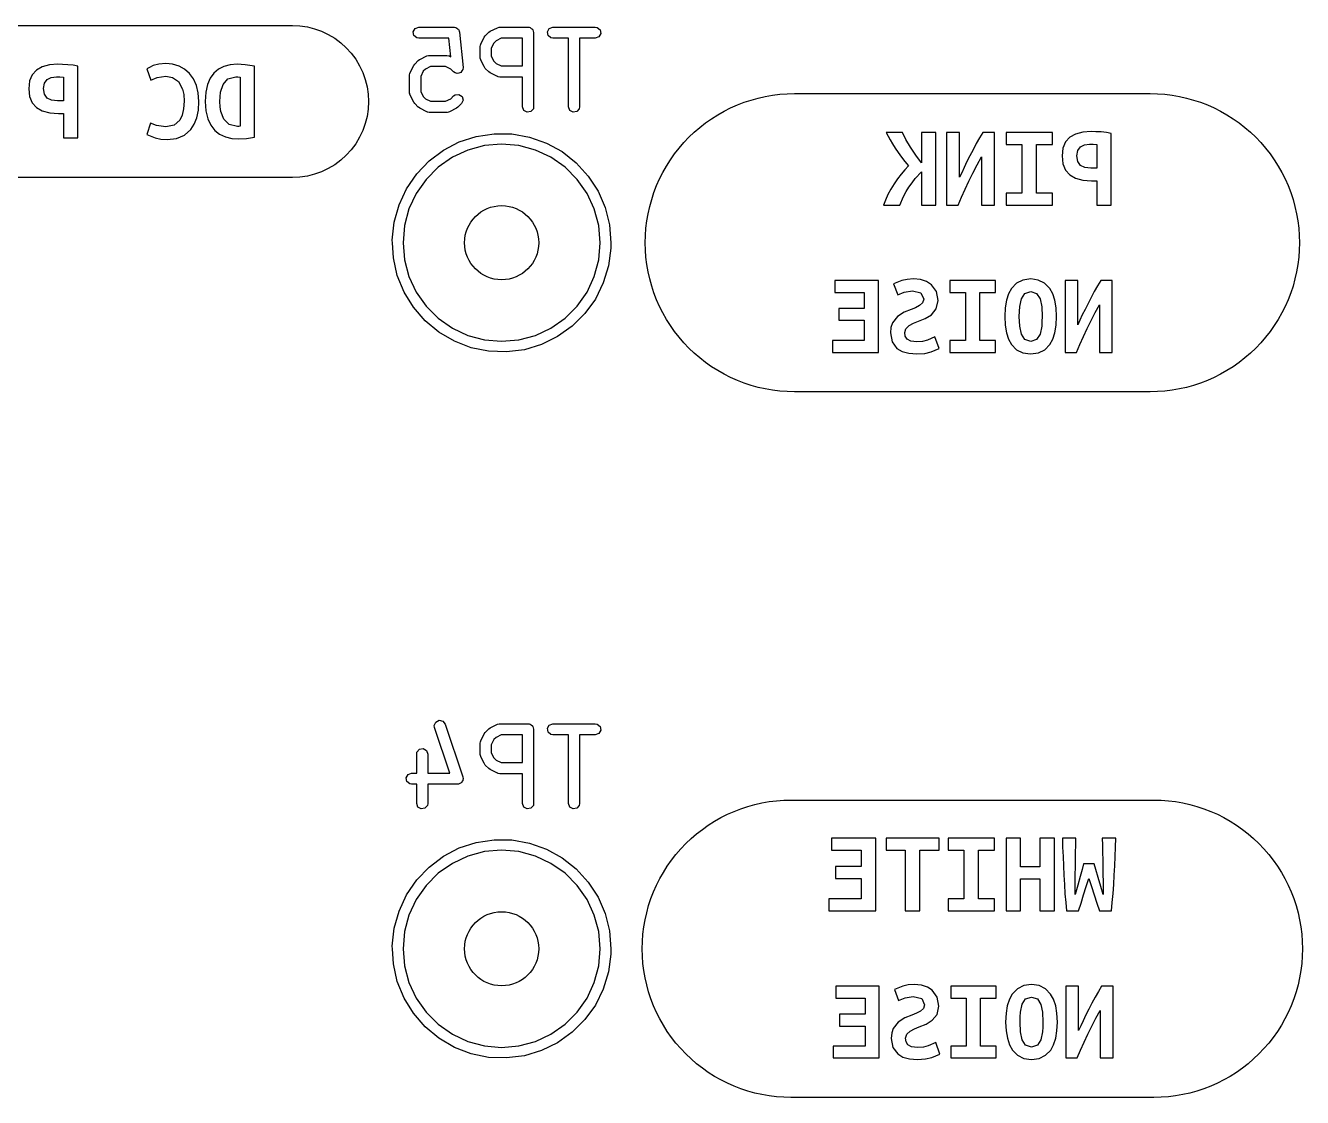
# Model space of a CAD drawing. Extents: x 84 to 124, y -233 to -38.
# Drawn here: x 105.34 to 122.56, y -230.62 to -216.16 of the extents above; entities that cross this region are included whole.
import ezdxf

# ---------------------------------------------------------------- set-up
doc = ezdxf.new("R2010")
doc.units = 0
doc.layers.add('BLACK', color=7, linetype='CONTINUOUS')

msp = doc.modelspace()

# ---------------------------------------------------------------- linework, layer by layer
at = {"layer": 'BLACK', "linetype": 'CONTINUOUS'}
for p, q in [((99.3411, -216.155), (108.939, -216.155)), ((108.939, -216.155), (109.039, -216.16)), ((109.039, -216.16), (109.139, -216.174)), ((109.139, -216.174), (109.237, -216.199)), ((110.593, -216.194), (110.641, -216.176)), ((110.641, -216.176), (111.117, -216.176)), ((111.117, -216.176), (111.121, -216.177)), ((111.121, -216.177), (111.123, -216.177)), ((111.123, -216.177), (111.126, -216.178)), ((111.126, -216.178), (111.143, -216.181)), ((111.703, -216.184), (111.728, -216.177)), ((111.728, -216.177), (111.732, -216.178)), ((111.732, -216.178), (111.736, -216.176)), ((111.736, -216.176), (112.117, -216.176)), ((112.117, -216.176), (112.127, -216.178)), ((112.127, -216.178), (112.13, -216.178)), ((112.13, -216.178), (112.133, -216.179)), ((112.133, -216.179), (112.143, -216.181)), ((112.402, -216.194), (112.45, -216.176)), ((112.45, -216.176), (113.022, -216.176)), ((113.022, -216.176), (113.048, -216.181)), ((109.237, -216.199), (109.331, -216.233)), ((109.331, -216.233), (109.422, -216.276)), ((109.422, -216.276), (109.509, -216.327)), ((109.509, -216.327), (109.589, -216.387)), ((110.567, -216.238), (110.593, -216.194)), ((110.576, -216.289), (110.567, -216.238)), ((110.615, -216.322), (110.576, -216.289)), ((110.641, -216.326), (110.615, -216.322)), ((111.049, -216.326), (110.641, -216.326)), ((111.074, -216.575), (111.049, -216.326)), ((111.143, -216.181), (111.155, -216.191)), ((111.155, -216.191), (111.17, -216.198)), ((111.17, -216.198), (111.174, -216.207)), ((111.174, -216.207), (111.182, -216.214)), ((111.182, -216.214), (111.185, -216.23)), ((111.185, -216.23), (111.192, -216.244)), ((111.192, -216.244), (111.239, -216.72)), ((111.479, -216.408), (111.526, -216.313)), ((111.526, -216.313), (111.54, -216.295)), ((111.54, -216.294), (111.588, -216.246)), ((111.54, -216.295), (111.54, -216.294)), ((111.588, -216.246), (111.606, -216.233)), ((111.606, -216.233), (111.607, -216.232)), ((111.607, -216.232), (111.703, -216.184)), ((111.754, -216.326), (111.685, -216.361)), ((112.042, -216.326), (111.754, -216.326)), ((112.042, -216.7), (112.042, -216.326)), ((112.143, -216.181), (112.158, -216.193)), ((112.158, -216.193), (112.175, -216.203)), ((112.175, -216.203), (112.177, -216.21)), ((112.177, -216.21), (112.182, -216.214)), ((112.182, -216.214), (112.185, -216.233)), ((112.185, -216.233), (112.192, -216.251)), ((112.192, -216.251), (112.192, -217.251)), ((112.377, -216.238), (112.402, -216.194)), ((112.386, -216.289), (112.377, -216.238)), ((112.425, -216.322), (112.386, -216.289)), ((112.45, -216.326), (112.425, -216.322)), ((112.661, -216.326), (112.45, -216.326)), ((112.661, -217.251), (112.661, -216.326)), ((113.022, -216.326), (112.811, -216.326)), ((112.811, -216.326), (112.811, -217.251)), ((113.07, -216.309), (113.022, -216.326)), ((113.048, -216.181), (113.087, -216.214)), ((113.096, -216.264), (113.07, -216.309)), ((113.087, -216.214), (113.096, -216.264)), ((109.589, -216.387), (109.664, -216.455)), ((109.664, -216.455), (109.732, -216.529)), ((111.471, -216.442), (111.475, -216.416)), ((111.471, -216.585), (111.471, -216.442)), ((111.475, -216.416), (111.478, -216.413)), ((111.478, -216.413), (111.479, -216.408)), ((111.655, -216.391), (111.621, -216.46)), ((111.621, -216.46), (111.621, -216.567)), ((111.685, -216.361), (111.655, -216.391)), ((105.66, -216.687), (105.563, -216.713)), ((105.775, -216.678), (105.66, -216.687)), ((105.837, -216.68), (105.775, -216.678)), ((105.908, -216.684), (105.837, -216.68)), ((105.981, -216.691), (105.908, -216.684)), ((106.045, -216.702), (105.981, -216.691)), ((107.061, -216.696), (107.008, -216.72)), ((107.135, -216.676), (107.061, -216.696)), ((107.229, -216.667), (107.135, -216.676)), ((107.322, -216.676), (107.229, -216.667)), ((107.408, -216.701), (107.322, -216.676)), ((108.099, -216.685), (108.014, -216.707)), ((108.191, -216.678), (108.099, -216.685)), ((108.301, -216.683), (108.191, -216.678)), ((108.426, -216.702), (108.301, -216.683)), ((109.732, -216.529), (109.791, -216.61)), ((109.791, -216.61), (109.843, -216.697)), ((110.526, -216.789), (110.574, -216.694)), ((110.574, -216.694), (110.587, -216.676)), ((110.587, -216.676), (110.588, -216.675)), ((110.588, -216.675), (110.636, -216.627)), ((110.636, -216.627), (110.654, -216.614)), ((110.654, -216.614), (110.655, -216.613)), ((110.655, -216.613), (110.75, -216.565)), ((110.75, -216.565), (110.775, -216.558)), ((110.775, -216.558), (110.78, -216.559)), ((110.78, -216.559), (110.784, -216.557)), ((110.784, -216.557), (111.022, -216.557)), ((111.022, -216.557), (111.048, -216.562)), ((111.048, -216.562), (111.051, -216.565)), ((111.051, -216.565), (111.055, -216.565)), ((111.055, -216.565), (111.074, -216.575)), ((111.472, -216.589), (111.471, -216.585)), ((111.471, -216.593), (111.472, -216.589)), ((111.479, -216.618), (111.471, -216.593)), ((111.526, -216.713), (111.479, -216.618)), ((111.621, -216.567), (111.655, -216.636)), ((111.655, -216.636), (111.685, -216.666)), ((111.685, -216.666), (111.754, -216.7)), ((105.427, -216.818), (105.393, -216.901)), ((105.485, -216.755), (105.427, -216.818)), ((105.563, -216.713), (105.485, -216.755)), ((105.628, -216.884), (105.683, -216.857)), ((105.683, -216.857), (105.753, -216.848)), ((105.753, -216.848), (105.801, -216.849)), ((105.801, -216.849), (105.85, -216.853)), ((105.85, -216.853), (105.85, -217.17)), ((106.045, -217.672), (106.045, -216.702)), ((107.008, -216.72), (106.975, -216.739)), ((106.975, -216.739), (107.026, -216.894)), ((107.026, -216.894), (107.114, -216.854)), ((107.114, -216.854), (107.232, -216.837)), ((107.232, -216.837), (107.322, -216.854)), ((107.322, -216.854), (107.4, -216.909)), ((107.484, -216.743), (107.408, -216.701)), ((107.549, -216.801), (107.484, -216.743)), ((107.602, -216.875), (107.549, -216.801)), ((107.829, -216.866), (107.792, -216.952)), ((107.879, -216.797), (107.829, -216.866)), ((107.94, -216.744), (107.879, -216.797)), ((108.014, -216.707), (107.94, -216.744)), ((108.067, -216.876), (108.174, -216.848)), ((108.174, -216.848), (108.202, -216.849)), ((108.202, -216.849), (108.231, -216.853)), ((108.231, -216.853), (108.231, -217.513)), ((108.426, -217.661), (108.426, -216.702)), ((109.843, -216.697), (109.886, -216.788)), ((109.886, -216.788), (109.92, -216.882)), ((110.518, -216.823), (110.523, -216.797)), ((110.518, -217.061), (110.518, -216.823)), ((110.523, -216.797), (110.526, -216.794)), ((110.526, -216.794), (110.526, -216.789)), ((110.703, -216.772), (110.668, -216.841)), ((110.668, -216.841), (110.668, -217.043)), ((110.733, -216.742), (110.703, -216.772)), ((110.802, -216.707), (110.733, -216.742)), ((111.004, -216.707), (110.802, -216.707)), ((111.073, -216.742), (111.004, -216.707)), ((111.112, -216.781), (111.073, -216.742)), ((111.135, -216.792), (111.112, -216.781)), ((111.112, -216.781), (111.112, -216.781)), ((111.112, -216.781), (111.112, -216.781)), ((111.158, -216.802), (111.135, -216.792)), ((111.159, -216.802), (111.158, -216.802)), ((111.183, -216.796), (111.159, -216.802)), ((111.159, -216.802), (111.159, -216.802)), ((111.208, -216.789), (111.183, -216.796)), ((111.209, -216.788), (111.208, -216.789)), ((111.208, -216.789), (111.208, -216.789)), ((111.223, -216.768), (111.209, -216.788)), ((111.237, -216.747), (111.223, -216.768)), ((111.239, -216.72), (111.237, -216.746)), ((111.237, -216.746), (111.237, -216.746)), ((111.237, -216.746), (111.237, -216.747)), ((111.527, -216.715), (111.526, -216.713)), ((111.54, -216.733), (111.527, -216.715)), ((111.588, -216.781), (111.54, -216.733)), ((111.589, -216.781), (111.588, -216.781)), ((111.607, -216.795), (111.589, -216.781)), ((111.703, -216.842), (111.607, -216.795)), ((111.707, -216.843), (111.703, -216.842)), ((111.711, -216.846), (111.707, -216.843)), ((111.736, -216.85), (111.711, -216.846)), ((112.042, -216.85), (111.736, -216.85)), ((111.754, -216.7), (112.042, -216.7)), ((112.042, -217.251), (112.042, -216.85)), ((105.393, -216.901), (105.381, -217.007)), ((105.381, -217.007), (105.393, -217.114)), ((105.581, -217.005), (105.593, -216.932)), ((105.593, -217.083), (105.581, -217.005)), ((105.593, -216.932), (105.628, -216.884)), ((107.4, -216.909), (107.455, -217.013)), ((107.455, -217.013), (107.472, -217.086)), ((107.642, -216.963), (107.602, -216.875)), ((107.667, -217.065), (107.642, -216.963)), ((107.792, -216.952), (107.769, -217.056)), ((107.969, -217.056), (108.002, -216.95)), ((108.002, -216.95), (108.067, -216.876)), ((109.92, -216.882), (109.945, -216.98)), ((109.945, -216.98), (109.959, -217.079)), ((105.393, -217.114), (105.428, -217.199)), ((105.428, -217.199), (105.485, -217.262)), ((105.629, -217.133), (105.593, -217.083)), ((105.688, -217.161), (105.629, -217.133)), ((105.77, -217.17), (105.688, -217.161)), ((105.85, -217.17), (105.77, -217.17)), ((107.477, -217.175), (107.47, -217.279)), ((107.472, -217.086), (107.477, -217.175)), ((107.675, -217.18), (107.667, -217.065)), ((107.669, -217.296), (107.675, -217.18)), ((107.769, -217.056), (107.761, -217.18)), ((107.761, -217.18), (107.77, -217.306)), ((107.96, -217.18), (107.969, -217.056)), ((107.963, -217.25), (107.96, -217.18)), ((109.959, -217.079), (109.964, -217.18)), ((109.964, -217.18), (109.959, -217.281)), ((110.52, -217.065), (110.518, -217.061)), ((110.519, -217.069), (110.52, -217.065)), ((110.526, -217.094), (110.519, -217.069)), ((110.574, -217.19), (110.526, -217.094)), ((110.575, -217.191), (110.574, -217.19)), ((110.588, -217.209), (110.575, -217.191)), ((110.636, -217.257), (110.588, -217.209)), ((110.668, -217.043), (110.703, -217.112)), ((110.703, -217.112), (110.733, -217.142)), ((110.733, -217.142), (110.802, -217.176)), ((110.802, -217.176), (111.004, -217.176)), ((111.004, -217.176), (111.073, -217.142)), ((111.073, -217.142), (111.112, -217.103)), ((111.112, -217.103), (111.133, -217.088)), ((111.133, -217.088), (111.184, -217.084)), ((111.218, -217.209), (111.17, -217.257)), ((111.184, -217.084), (111.226, -217.113)), ((111.239, -217.163), (111.218, -217.209)), ((111.226, -217.113), (111.239, -217.163)), ((114.94, -217.226), (115.032, -217.191)), ((115.032, -217.191), (115.126, -217.16)), ((115.126, -217.16), (115.221, -217.133)), ((115.221, -217.133), (115.317, -217.112)), ((115.317, -217.112), (115.414, -217.095)), ((115.414, -217.095), (115.512, -217.083)), ((115.512, -217.083), (115.611, -217.076)), ((115.611, -217.076), (115.71, -217.073)), ((115.71, -217.073), (120.51, -217.073)), ((120.51, -217.073), (120.609, -217.076)), ((120.609, -217.076), (120.708, -217.083)), ((120.708, -217.083), (120.806, -217.095)), ((120.806, -217.095), (120.903, -217.112)), ((120.903, -217.112), (120.999, -217.133)), ((120.999, -217.133), (121.094, -217.16)), ((121.094, -217.16), (121.188, -217.191)), ((121.188, -217.191), (121.28, -217.226)), ((105.485, -217.262), (105.564, -217.305)), ((105.564, -217.305), (105.663, -217.332)), ((105.663, -217.332), (105.78, -217.34)), ((105.78, -217.34), (105.85, -217.34)), ((105.85, -217.34), (105.85, -217.672)), ((107.451, -217.365), (107.419, -217.433)), ((107.47, -217.279), (107.451, -217.365)), ((107.648, -217.398), (107.669, -217.296)), ((107.77, -217.306), (107.795, -217.413)), ((107.971, -217.314), (107.963, -217.25)), ((108.011, -217.42), (107.971, -217.314)), ((109.945, -217.38), (109.92, -217.478)), ((109.959, -217.281), (109.945, -217.38)), ((110.637, -217.257), (110.636, -217.257)), ((110.655, -217.271), (110.637, -217.257)), ((110.75, -217.318), (110.655, -217.271)), ((110.755, -217.319), (110.75, -217.318)), ((110.758, -217.322), (110.755, -217.319)), ((110.784, -217.326), (110.758, -217.322)), ((111.022, -217.326), (110.784, -217.326)), ((111.026, -217.325), (111.022, -217.326)), ((111.03, -217.326), (111.026, -217.325)), ((111.055, -217.318), (111.03, -217.326)), ((111.151, -217.271), (111.055, -217.318)), ((111.152, -217.27), (111.151, -217.271)), ((111.17, -217.257), (111.152, -217.27)), ((112.06, -217.3), (112.042, -217.251)), ((112.104, -217.325), (112.06, -217.3)), ((112.155, -217.316), (112.104, -217.325)), ((112.188, -217.277), (112.155, -217.316)), ((112.192, -217.251), (112.188, -217.277)), ((112.679, -217.3), (112.661, -217.251)), ((112.723, -217.325), (112.679, -217.3)), ((112.774, -217.316), (112.723, -217.325)), ((112.807, -217.277), (112.774, -217.316)), ((112.811, -217.251), (112.807, -217.277)), ((114.592, -217.412), (114.675, -217.359)), ((114.675, -217.359), (114.761, -217.311)), ((114.761, -217.311), (114.849, -217.266)), ((114.849, -217.266), (114.94, -217.226)), ((121.28, -217.226), (121.371, -217.266)), ((121.371, -217.266), (121.459, -217.311)), ((121.459, -217.311), (121.545, -217.359)), ((121.545, -217.359), (121.628, -217.412)), ((107.023, -217.471), (106.974, -217.624)), ((107.103, -217.505), (107.023, -217.471)), ((107.229, -217.523), (107.103, -217.505)), ((107.343, -217.5), (107.229, -217.523)), ((107.419, -217.433), (107.343, -217.5)), ((107.566, -217.559), (107.614, -217.486)), ((107.614, -217.486), (107.648, -217.398)), ((107.795, -217.413), (107.836, -217.5)), ((107.836, -217.5), (107.89, -217.569)), ((108.084, -217.49), (108.011, -217.42)), ((108.196, -217.515), (108.084, -217.49)), ((108.214, -217.515), (108.196, -217.515)), ((108.231, -217.513), (108.214, -217.515)), ((109.92, -217.478), (109.886, -217.572)), ((114.358, -217.594), (114.433, -217.53)), ((114.433, -217.53), (114.511, -217.469)), ((114.511, -217.469), (114.592, -217.412)), ((121.628, -217.412), (121.709, -217.469)), ((121.709, -217.469), (121.787, -217.53)), ((121.787, -217.53), (121.862, -217.594)), ((105.85, -217.672), (106.045, -217.672)), ((106.974, -217.624), (107.086, -217.671)), ((107.086, -217.671), (107.162, -217.687)), ((107.162, -217.687), (107.248, -217.693)), ((107.248, -217.693), (107.376, -217.678)), ((107.376, -217.678), (107.482, -217.633)), ((107.482, -217.633), (107.566, -217.559)), ((107.89, -217.569), (107.956, -217.621)), ((107.956, -217.621), (108.033, -217.657)), ((108.033, -217.657), (108.121, -217.678)), ((108.121, -217.678), (108.217, -217.685)), ((108.217, -217.685), (108.319, -217.679)), ((108.319, -217.679), (108.426, -217.661)), ((109.843, -217.663), (109.791, -217.75)), ((109.886, -217.572), (109.843, -217.663)), ((110.974, -217.837), (111.188, -217.725)), ((111.188, -217.725), (111.418, -217.65)), ((111.418, -217.65), (111.657, -217.614)), ((111.657, -217.614), (111.899, -217.617)), ((111.899, -217.617), (112.137, -217.659)), ((112.137, -217.659), (112.365, -217.74)), ((114.219, -217.734), (114.287, -217.662)), ((114.287, -217.662), (114.358, -217.594)), ((117.166, -217.597), (116.946, -217.597)), ((116.946, -217.597), (116.999, -217.695)), ((116.999, -217.695), (117.032, -217.75)), ((117.214, -217.692), (117.166, -217.597)), ((117.277, -217.798), (117.214, -217.692)), ((117.617, -217.597), (117.422, -217.597)), ((117.422, -217.597), (117.422, -218.005)), ((117.617, -218.58), (117.617, -217.597)), ((117.762, -217.597), (117.762, -218.58)), ((117.938, -217.597), (117.762, -217.597)), ((117.938, -218.202), (117.938, -217.597)), ((118.208, -217.67), (118.163, -217.748)), ((118.252, -217.597), (118.208, -217.67)), ((118.409, -217.597), (118.252, -217.597)), ((118.409, -218.58), (118.409, -217.597)), ((119.19, -217.597), (118.566, -217.597)), ((118.566, -217.597), (118.566, -217.759)), ((119.19, -217.759), (119.19, -217.597)), ((119.366, -217.725), (119.332, -217.809)), ((119.424, -217.663), (119.366, -217.725)), ((119.502, -217.62), (119.424, -217.663)), ((119.599, -217.594), (119.502, -217.62)), ((119.714, -217.586), (119.599, -217.594)), ((119.776, -217.587), (119.714, -217.586)), ((119.847, -217.591), (119.776, -217.587)), ((119.92, -217.598), (119.847, -217.591)), ((119.984, -217.61), (119.92, -217.598)), ((119.984, -218.58), (119.984, -217.61)), ((121.862, -217.594), (121.933, -217.662)), ((121.933, -217.662), (122.001, -217.734)), ((109.732, -217.831), (109.664, -217.905)), ((109.791, -217.75), (109.732, -217.831)), ((110.781, -217.982), (110.974, -217.837)), ((111.305, -217.835), (111.095, -217.933)), ((111.529, -217.775), (111.305, -217.835)), ((111.76, -217.755), (111.529, -217.775)), ((111.991, -217.775), (111.76, -217.755)), ((112.215, -217.835), (111.991, -217.775)), ((112.425, -217.933), (112.215, -217.835)), ((112.365, -217.74), (112.576, -217.856)), ((112.576, -217.856), (112.766, -218.006)), ((114.037, -217.967), (114.094, -217.887)), ((114.094, -217.887), (114.154, -217.809)), ((114.154, -217.809), (114.219, -217.734)), ((117.032, -217.75), (117.069, -217.809)), ((117.069, -217.809), (117.11, -217.869)), ((117.11, -217.869), (117.154, -217.93)), ((117.349, -217.906), (117.277, -217.798)), ((118.119, -217.83), (118.077, -217.911)), ((118.163, -217.748), (118.119, -217.83)), ((118.566, -217.759), (118.779, -217.759)), ((118.779, -217.759), (118.779, -218.418)), ((118.976, -218.418), (118.976, -217.759)), ((118.976, -217.759), (119.19, -217.759)), ((119.332, -217.809), (119.32, -217.914)), ((119.52, -217.913), (119.532, -217.84)), ((119.532, -217.84), (119.567, -217.791)), ((119.567, -217.791), (119.622, -217.765)), ((119.622, -217.765), (119.692, -217.756)), ((119.692, -217.756), (119.74, -217.756)), ((119.74, -217.756), (119.789, -217.76)), ((119.789, -217.76), (119.789, -218.078)), ((122.001, -217.734), (122.066, -217.809)), ((122.066, -217.809), (122.126, -217.887)), ((122.126, -217.887), (122.183, -217.967)), ((109.509, -218.033), (109.422, -218.084)), ((109.589, -217.973), (109.509, -218.033)), ((109.664, -217.905), (109.589, -217.973)), ((110.614, -218.157), (110.781, -217.982)), ((110.905, -218.066), (110.741, -218.23)), ((111.095, -217.933), (110.905, -218.066)), ((112.615, -218.066), (112.425, -217.933)), ((112.779, -218.23), (112.615, -218.066)), ((112.766, -218.006), (112.929, -218.185)), ((113.935, -218.137), (113.984, -218.051)), ((113.984, -218.051), (114.037, -217.967)), ((117.154, -217.93), (117.201, -217.991)), ((117.249, -218.049), (117.199, -218.101)), ((117.201, -217.991), (117.249, -218.049)), ((117.422, -218.005), (117.349, -217.906)), ((117.999, -218.068), (117.966, -218.14)), ((118.036, -217.991), (117.999, -218.068)), ((118.077, -217.911), (118.036, -217.991)), ((118.118, -218.145), (118.174, -218.036)), ((118.174, -218.036), (118.233, -217.927)), ((118.233, -217.927), (118.233, -218.58)), ((119.32, -217.914), (119.332, -218.021)), ((119.332, -218.021), (119.367, -218.106)), ((119.532, -217.99), (119.52, -217.913)), ((119.568, -218.041), (119.532, -217.99)), ((119.627, -218.069), (119.568, -218.041)), ((119.709, -218.078), (119.627, -218.069)), ((122.183, -217.967), (122.236, -218.051)), ((122.236, -218.051), (122.285, -218.137)), ((108.939, -218.205), (99.3411, -218.205)), ((109.039, -218.2), (108.939, -218.205)), ((109.139, -218.186), (109.039, -218.2)), ((109.237, -218.161), (109.139, -218.186)), ((109.331, -218.127), (109.237, -218.161)), ((109.422, -218.084), (109.331, -218.127)), ((110.477, -218.356), (110.614, -218.157)), ((110.741, -218.23), (110.608, -218.42)), ((112.912, -218.42), (112.779, -218.23)), ((112.929, -218.185), (113.06, -218.388)), ((113.851, -218.315), (113.891, -218.225)), ((113.891, -218.225), (113.935, -218.137)), ((117.099, -218.223), (117.053, -218.291)), ((117.149, -218.159), (117.099, -218.223)), ((117.199, -218.101), (117.149, -218.159)), ((117.296, -218.275), (117.338, -218.22)), ((117.338, -218.22), (117.422, -218.13)), ((117.422, -218.13), (117.422, -218.58)), ((117.966, -218.14), (117.938, -218.202)), ((118.064, -218.253), (118.118, -218.145)), ((119.367, -218.106), (119.424, -218.169)), ((119.424, -218.169), (119.503, -218.213)), ((119.503, -218.213), (119.602, -218.239)), ((119.602, -218.239), (119.719, -218.248)), ((119.789, -218.078), (119.709, -218.078)), ((122.285, -218.137), (122.329, -218.225)), ((122.329, -218.225), (122.369, -218.315)), ((110.376, -218.576), (110.477, -218.356)), ((113.06, -218.388), (113.156, -218.61)), ((113.784, -218.501), (113.815, -218.407)), ((113.815, -218.407), (113.851, -218.315)), ((117.01, -218.363), (116.971, -218.436)), ((117.053, -218.291), (117.01, -218.363)), ((117.183, -218.46), (117.217, -218.396)), ((117.217, -218.396), (117.255, -218.334)), ((117.255, -218.334), (117.296, -218.275)), ((117.964, -218.471), (118.013, -218.362)), ((118.013, -218.362), (118.064, -218.253)), ((118.779, -218.418), (118.566, -218.418)), ((118.566, -218.418), (118.566, -218.58)), ((119.19, -218.418), (118.976, -218.418)), ((119.19, -218.58), (119.19, -218.418)), ((119.719, -218.248), (119.789, -218.248)), ((119.789, -218.248), (119.789, -218.58)), ((122.369, -218.315), (122.405, -218.407)), ((122.405, -218.407), (122.436, -218.501)), ((110.311, -218.809), (110.376, -218.576)), ((110.608, -218.42), (110.51, -218.63)), ((113.01, -218.63), (112.912, -218.42)), ((113.758, -218.596), (113.784, -218.501)), ((116.938, -218.509), (116.912, -218.58)), ((116.912, -218.58), (117.133, -218.58)), ((116.971, -218.436), (116.938, -218.509)), ((117.133, -218.58), (117.183, -218.46)), ((117.422, -218.58), (117.617, -218.58)), ((117.762, -218.58), (117.919, -218.58)), ((117.919, -218.58), (117.964, -218.471)), ((118.233, -218.58), (118.409, -218.58)), ((118.566, -218.58), (119.19, -218.58)), ((119.789, -218.58), (119.984, -218.58)), ((122.436, -218.501), (122.462, -218.596)), ((110.51, -218.63), (110.45, -218.854)), ((113.07, -218.854), (113.01, -218.63)), ((113.156, -218.61), (113.215, -218.844)), ((113.719, -218.79), (113.736, -218.693)), ((113.736, -218.693), (113.758, -218.596)), ((122.462, -218.596), (122.484, -218.693)), ((122.484, -218.693), (122.501, -218.79)), ((110.285, -219.049), (110.311, -218.809)), ((110.45, -218.854), (110.43, -219.085)), ((113.09, -219.085), (113.07, -218.854)), ((113.215, -218.844), (113.235, -219.085)), ((113.7, -218.986), (113.707, -218.888)), ((113.707, -218.888), (113.719, -218.79)), ((122.501, -218.79), (122.513, -218.888)), ((122.513, -218.888), (122.52, -218.986)), ((110.288, -219.085), (110.285, -219.049)), ((110.299, -219.29), (110.288, -219.085)), ((110.43, -219.085), (110.45, -219.316)), ((113.07, -219.316), (113.09, -219.085)), ((113.235, -219.085), (113.233, -219.157)), ((113.698, -219.085), (113.7, -218.986)), ((113.7, -219.184), (113.698, -219.085)), ((122.52, -218.986), (122.522, -219.085)), ((122.522, -219.085), (122.52, -219.184)), ((113.233, -219.157), (113.202, -219.397)), ((113.707, -219.282), (113.7, -219.184)), ((122.52, -219.184), (122.513, -219.282)), ((110.352, -219.526), (110.299, -219.29)), ((110.45, -219.316), (110.51, -219.54)), ((113.01, -219.54), (113.07, -219.316)), ((113.202, -219.397), (113.131, -219.628)), ((113.719, -219.38), (113.707, -219.282)), ((113.736, -219.477), (113.719, -219.38)), ((122.501, -219.38), (122.484, -219.477)), ((122.513, -219.282), (122.501, -219.38)), ((110.443, -219.75), (110.352, -219.526)), ((110.51, -219.54), (110.608, -219.75)), ((112.912, -219.75), (113.01, -219.54)), ((113.758, -219.574), (113.736, -219.477)), ((113.784, -219.669), (113.758, -219.574)), ((116.257, -219.596), (116.257, -219.755)), ((116.843, -219.596), (116.257, -219.596)), ((116.843, -220.564), (116.843, -219.596)), ((117.16, -219.594), (117.048, -219.64)), ((117.232, -219.579), (117.16, -219.594)), ((117.315, -219.574), (117.232, -219.579)), ((117.411, -219.582), (117.315, -219.574)), ((117.492, -219.608), (117.411, -219.582)), ((117.559, -219.651), (117.492, -219.608)), ((117.807, -219.596), (117.807, -219.755)), ((118.421, -219.596), (117.807, -219.596)), ((118.421, -219.755), (118.421, -219.596)), ((118.792, -219.588), (118.706, -219.631)), ((118.897, -219.574), (118.792, -219.588)), ((118.998, -219.588), (118.897, -219.574)), ((119.084, -219.631), (118.998, -219.588)), ((119.36, -219.596), (119.36, -220.564)), ((119.533, -219.596), (119.36, -219.596)), ((119.533, -220.192), (119.533, -219.596)), ((119.843, -219.596), (119.799, -219.668)), ((119.998, -219.596), (119.843, -219.596)), ((119.998, -220.564), (119.998, -219.596)), ((122.462, -219.574), (122.436, -219.669)), ((122.484, -219.477), (122.462, -219.574)), ((110.57, -219.956), (110.443, -219.75)), ((110.608, -219.75), (110.741, -219.94)), ((112.779, -219.94), (112.912, -219.75)), ((113.131, -219.628), (113.024, -219.845)), ((113.815, -219.763), (113.784, -219.669)), ((113.851, -219.855), (113.815, -219.763)), ((116.257, -219.755), (116.651, -219.755)), ((116.651, -219.755), (116.651, -219.973)), ((117.048, -219.64), (117.104, -219.788)), ((117.104, -219.788), (117.191, -219.751)), ((117.191, -219.751), (117.301, -219.735)), ((117.301, -219.735), (117.416, -219.763)), ((117.416, -219.763), (117.455, -219.846)), ((117.625, -219.742), (117.559, -219.651)), ((117.647, -219.863), (117.625, -219.742)), ((117.807, -219.755), (118.016, -219.755)), ((118.016, -219.755), (118.016, -220.404)), ((118.21, -220.404), (118.21, -219.755)), ((118.21, -219.755), (118.421, -219.755)), ((118.598, -219.773), (118.57, -219.86)), ((118.637, -219.701), (118.598, -219.773)), ((118.706, -219.631), (118.637, -219.701)), ((118.771, -219.84), (118.817, -219.768)), ((118.817, -219.768), (118.897, -219.741)), ((118.897, -219.741), (118.976, -219.768)), ((118.976, -219.768), (119.023, -219.841)), ((119.153, -219.701), (119.084, -219.631)), ((119.194, -219.773), (119.153, -219.701)), ((119.222, -219.86), (119.194, -219.773)), ((119.755, -219.745), (119.712, -219.825)), ((119.799, -219.668), (119.755, -219.745)), ((122.405, -219.763), (122.369, -219.855)), ((122.436, -219.669), (122.405, -219.763)), ((110.728, -220.139), (110.57, -219.956)), ((110.741, -219.94), (110.905, -220.104)), ((112.615, -220.104), (112.779, -219.94)), ((113.024, -219.845), (112.883, -220.041)), ((113.891, -219.945), (113.851, -219.855)), ((113.935, -220.033), (113.891, -219.945)), ((117.344, -219.962), (117.284, -219.985)), ((117.399, -219.933), (117.344, -219.962)), ((117.439, -219.895), (117.399, -219.933)), ((117.455, -219.846), (117.439, -219.895)), ((117.622, -219.978), (117.647, -219.863)), ((118.554, -219.962), (118.548, -220.079)), ((118.57, -219.86), (118.554, -219.962)), ((118.745, -220.011), (118.749, -219.947)), ((118.749, -219.947), (118.771, -219.84)), ((119.023, -219.841), (119.045, -219.948)), ((119.045, -219.948), (119.05, -220.079)), ((119.24, -219.962), (119.222, -219.86)), ((119.245, -220.079), (119.24, -219.962)), ((119.67, -219.905), (119.63, -219.984)), ((119.712, -219.825), (119.67, -219.905)), ((119.766, -220.028), (119.824, -219.921)), ((119.824, -219.921), (119.824, -220.564)), ((122.329, -219.945), (122.285, -220.033)), ((122.369, -219.855), (122.329, -219.945)), ((110.914, -220.293), (110.728, -220.139)), ((110.905, -220.104), (111.095, -220.237)), ((112.425, -220.237), (112.615, -220.104)), ((112.883, -220.041), (112.712, -220.212)), ((113.984, -220.119), (113.935, -220.033)), ((114.037, -220.203), (113.984, -220.119)), ((116.651, -219.973), (116.308, -219.973)), ((116.308, -219.973), (116.308, -220.132)), ((116.308, -220.132), (116.651, -220.132)), ((116.651, -220.132), (116.651, -220.404)), ((117.099, -220.08), (117.031, -220.167)), ((117.19, -220.024), (117.099, -220.08)), ((117.284, -219.985), (117.19, -220.024)), ((117.383, -220.143), (117.473, -220.107)), ((117.473, -220.107), (117.559, -220.056)), ((117.559, -220.056), (117.622, -219.978)), ((118.548, -220.079), (118.554, -220.197)), ((118.743, -220.079), (118.745, -220.011)), ((118.749, -220.21), (118.743, -220.079)), ((119.05, -220.079), (119.049, -220.147)), ((119.24, -220.197), (119.245, -220.079)), ((119.561, -220.131), (119.533, -220.192)), ((119.593, -220.06), (119.561, -220.131)), ((119.63, -219.984), (119.593, -220.06)), ((119.658, -220.242), (119.711, -220.136)), ((119.711, -220.136), (119.766, -220.028)), ((122.236, -220.119), (122.183, -220.203)), ((122.285, -220.033), (122.236, -220.119)), ((111.123, -220.415), (110.914, -220.293)), ((111.095, -220.237), (111.305, -220.335)), ((112.215, -220.335), (112.425, -220.237)), ((112.712, -220.212), (112.515, -220.352)), ((114.094, -220.283), (114.037, -220.203)), ((114.154, -220.361), (114.094, -220.283)), ((117.011, -220.227), (117.004, -220.3)), ((117.004, -220.3), (117.026, -220.42)), ((117.031, -220.167), (117.011, -220.227)), ((117.197, -220.298), (117.214, -220.245)), ((117.204, -220.344), (117.197, -220.298)), ((117.214, -220.245), (117.258, -220.203)), ((117.258, -220.203), (117.317, -220.171)), ((117.317, -220.171), (117.383, -220.143)), ((118.554, -220.197), (118.571, -220.299)), ((118.571, -220.299), (118.599, -220.385)), ((118.771, -220.318), (118.749, -220.21)), ((119.045, -220.211), (119.023, -220.318)), ((119.049, -220.147), (119.045, -220.211)), ((119.195, -220.385), (119.223, -220.299)), ((119.223, -220.299), (119.24, -220.197)), ((119.607, -220.349), (119.658, -220.242)), ((122.126, -220.283), (122.066, -220.361)), ((122.183, -220.203), (122.126, -220.283)), ((111.348, -220.501), (111.123, -220.415)), ((111.305, -220.335), (111.529, -220.395)), ((111.529, -220.395), (111.76, -220.415)), ((111.76, -220.415), (111.991, -220.395)), ((111.991, -220.395), (112.215, -220.335)), ((112.298, -220.458), (112.067, -220.528)), ((112.515, -220.352), (112.298, -220.458)), ((114.219, -220.436), (114.154, -220.361)), ((114.287, -220.508), (114.219, -220.436)), ((116.651, -220.404), (116.222, -220.404)), ((116.222, -220.404), (116.222, -220.564)), ((117.026, -220.42), (117.093, -220.51)), ((117.229, -220.385), (117.204, -220.344)), ((117.28, -220.413), (117.229, -220.385)), ((117.361, -220.423), (117.28, -220.413)), ((117.439, -220.418), (117.361, -220.423)), ((117.504, -220.401), (117.439, -220.418)), ((117.605, -220.354), (117.504, -220.401)), ((117.661, -220.511), (117.605, -220.354)), ((118.016, -220.404), (117.807, -220.404)), ((117.807, -220.404), (117.807, -220.564)), ((118.421, -220.404), (118.21, -220.404)), ((118.421, -220.564), (118.421, -220.404)), ((118.599, -220.385), (118.639, -220.457)), ((118.639, -220.457), (118.707, -220.528)), ((118.818, -220.39), (118.771, -220.318)), ((118.897, -220.417), (118.818, -220.39)), ((118.976, -220.39), (118.897, -220.417)), ((119.023, -220.318), (118.976, -220.39)), ((119.087, -220.528), (119.156, -220.457)), ((119.156, -220.457), (119.195, -220.385)), ((119.515, -220.564), (119.56, -220.457)), ((119.56, -220.457), (119.607, -220.349)), ((122.001, -220.436), (121.933, -220.508)), ((122.066, -220.361), (122.001, -220.436)), ((111.585, -220.55), (111.348, -220.501)), ((111.827, -220.558), (111.585, -220.55)), ((112.067, -220.528), (111.827, -220.558)), ((114.358, -220.576), (114.287, -220.508)), ((114.433, -220.64), (114.358, -220.576)), ((114.511, -220.701), (114.433, -220.64)), ((116.222, -220.564), (116.843, -220.564)), ((117.093, -220.51), (117.162, -220.551)), ((117.162, -220.551), (117.251, -220.576)), ((117.251, -220.576), (117.361, -220.584)), ((117.361, -220.584), (117.469, -220.578)), ((117.469, -220.578), (117.553, -220.558)), ((117.553, -220.558), (117.661, -220.511)), ((117.807, -220.564), (118.421, -220.564)), ((118.707, -220.528), (118.793, -220.57)), ((118.793, -220.57), (118.895, -220.584)), ((118.895, -220.584), (119, -220.57)), ((119, -220.57), (119.087, -220.528)), ((119.36, -220.564), (119.515, -220.564)), ((119.824, -220.564), (119.998, -220.564)), ((121.787, -220.64), (121.709, -220.701)), ((121.862, -220.576), (121.787, -220.64)), ((121.933, -220.508), (121.862, -220.576)), ((114.592, -220.758), (114.511, -220.701)), ((114.675, -220.811), (114.592, -220.758)), ((114.761, -220.859), (114.675, -220.811)), ((121.545, -220.811), (121.459, -220.859)), ((121.628, -220.758), (121.545, -220.811)), ((121.709, -220.701), (121.628, -220.758)), ((114.849, -220.904), (114.761, -220.859)), ((114.94, -220.944), (114.849, -220.904)), ((115.032, -220.979), (114.94, -220.944)), ((115.126, -221.01), (115.032, -220.979)), ((121.188, -220.979), (121.094, -221.01)), ((121.28, -220.944), (121.188, -220.979)), ((121.371, -220.904), (121.28, -220.944)), ((121.459, -220.859), (121.371, -220.904)), ((115.221, -221.037), (115.126, -221.01)), ((115.317, -221.058), (115.221, -221.037)), ((115.414, -221.075), (115.317, -221.058)), ((115.512, -221.087), (115.414, -221.075)), ((115.611, -221.094), (115.512, -221.087)), ((115.71, -221.097), (115.611, -221.094)), ((120.51, -221.097), (115.71, -221.097)), ((120.609, -221.094), (120.51, -221.097)), ((120.708, -221.087), (120.609, -221.094)), ((120.806, -221.075), (120.708, -221.087)), ((120.903, -221.058), (120.806, -221.075)), ((120.999, -221.037), (120.903, -221.058)), ((121.094, -221.01), (120.999, -221.037)), ((110.852, -225.6), (110.871, -225.552)), ((110.856, -225.625), (110.852, -225.6)), ((111.061, -226.241), (110.856, -225.625)), ((110.871, -225.552), (110.916, -225.528)), ((110.916, -225.528), (110.966, -225.538)), ((110.966, -225.538), (110.998, -225.578)), ((110.998, -225.578), (111.236, -226.292)), ((111.54, -225.692), (111.588, -225.644)), ((111.588, -225.644), (111.606, -225.631)), ((111.606, -225.631), (111.607, -225.63)), ((111.607, -225.63), (111.703, -225.582)), ((111.703, -225.582), (111.728, -225.575)), ((111.728, -225.575), (111.732, -225.576)), ((111.732, -225.576), (111.736, -225.574)), ((111.736, -225.574), (112.117, -225.574)), ((112.117, -225.574), (112.127, -225.576)), ((112.127, -225.576), (112.13, -225.576)), ((112.13, -225.576), (112.133, -225.577)), ((112.133, -225.577), (112.143, -225.579)), ((112.143, -225.579), (112.158, -225.591)), ((112.158, -225.591), (112.175, -225.601)), ((112.175, -225.601), (112.177, -225.608)), ((112.177, -225.608), (112.182, -225.612)), ((112.182, -225.612), (112.185, -225.631)), ((112.185, -225.631), (112.192, -225.649)), ((112.192, -225.649), (112.192, -226.649)), ((112.377, -225.636), (112.402, -225.592)), ((112.386, -225.687), (112.377, -225.636)), ((112.402, -225.592), (112.45, -225.574)), ((112.45, -225.574), (113.022, -225.574)), ((113.022, -225.574), (113.048, -225.579)), ((113.048, -225.579), (113.087, -225.612)), ((113.087, -225.612), (113.096, -225.662)), ((111.471, -225.84), (111.475, -225.814)), ((111.475, -225.814), (111.478, -225.811)), ((111.478, -225.811), (111.479, -225.806)), ((111.479, -225.806), (111.526, -225.711)), ((111.526, -225.711), (111.54, -225.693)), ((111.54, -225.693), (111.54, -225.692)), ((111.655, -225.789), (111.621, -225.858)), ((111.685, -225.759), (111.655, -225.789)), ((111.754, -225.724), (111.685, -225.759)), ((112.042, -225.724), (111.754, -225.724)), ((112.042, -226.098), (112.042, -225.724)), ((112.425, -225.72), (112.386, -225.687)), ((112.45, -225.724), (112.425, -225.72)), ((112.661, -225.724), (112.45, -225.724)), ((112.661, -226.649), (112.661, -225.724)), ((113.022, -225.724), (112.811, -225.724)), ((112.811, -225.724), (112.811, -226.649)), ((113.07, -225.707), (113.022, -225.724)), ((113.096, -225.662), (113.07, -225.707)), ((110.614, -225.983), (110.618, -225.957)), ((110.614, -226.241), (110.614, -225.983)), ((110.618, -225.957), (110.651, -225.918)), ((110.651, -225.918), (110.702, -225.909)), ((110.702, -225.909), (110.746, -225.935)), ((110.746, -225.935), (110.764, -225.983)), ((110.764, -225.983), (110.764, -226.241)), ((111.471, -225.983), (111.471, -225.84)), ((111.472, -225.987), (111.471, -225.983)), ((111.471, -225.991), (111.472, -225.987)), ((111.479, -226.016), (111.471, -225.991)), ((111.621, -225.858), (111.621, -225.965)), ((111.621, -225.965), (111.655, -226.034)), ((111.526, -226.111), (111.479, -226.016)), ((111.527, -226.113), (111.526, -226.111)), ((111.54, -226.131), (111.527, -226.113)), ((111.588, -226.179), (111.54, -226.131)), ((111.655, -226.034), (111.685, -226.064)), ((111.685, -226.064), (111.754, -226.098)), ((111.754, -226.098), (112.042, -226.098)), ((110.472, -226.303), (110.498, -226.259)), ((110.481, -226.354), (110.472, -226.303)), ((110.498, -226.259), (110.546, -226.241)), ((110.546, -226.241), (110.614, -226.241)), ((110.764, -226.241), (111.061, -226.241)), ((111.239, -226.329), (111.228, -226.347)), ((111.236, -226.292), (111.24, -226.318)), ((111.24, -226.318), (111.238, -226.323)), ((111.238, -226.323), (111.239, -226.329)), ((111.589, -226.179), (111.588, -226.179)), ((111.607, -226.193), (111.589, -226.179)), ((111.703, -226.24), (111.607, -226.193)), ((111.707, -226.241), (111.703, -226.24)), ((111.711, -226.244), (111.707, -226.241)), ((111.736, -226.248), (111.711, -226.244)), ((112.042, -226.248), (111.736, -226.248)), ((112.042, -226.649), (112.042, -226.248)), ((110.52, -226.387), (110.481, -226.354)), ((110.546, -226.391), (110.52, -226.387)), ((110.614, -226.391), (110.546, -226.391)), ((110.614, -226.649), (110.614, -226.391)), ((111.165, -226.391), (110.764, -226.391)), ((110.764, -226.391), (110.764, -226.649)), ((111.17, -226.389), (111.165, -226.391)), ((111.176, -226.39), (111.17, -226.389)), ((111.194, -226.38), (111.176, -226.39)), ((111.213, -226.373), (111.194, -226.38)), ((111.216, -226.369), (111.213, -226.373)), ((111.221, -226.366), (111.216, -226.369)), ((111.228, -226.347), (111.221, -226.366)), ((110.631, -226.698), (110.614, -226.649)), ((110.759, -226.675), (110.726, -226.714)), ((110.764, -226.649), (110.759, -226.675)), ((112.06, -226.698), (112.042, -226.649)), ((112.188, -226.675), (112.155, -226.714)), ((112.192, -226.649), (112.188, -226.675)), ((112.679, -226.698), (112.661, -226.649)), ((112.807, -226.675), (112.774, -226.714)), ((112.811, -226.649), (112.807, -226.675)), ((115.081, -226.69), (115.176, -226.664)), ((115.176, -226.664), (115.272, -226.642)), ((115.272, -226.642), (115.369, -226.625)), ((115.369, -226.625), (115.466, -226.613)), ((115.466, -226.613), (115.565, -226.606)), ((115.565, -226.606), (115.663, -226.604)), ((115.663, -226.604), (120.557, -226.604)), ((120.557, -226.604), (120.655, -226.606)), ((120.655, -226.606), (120.754, -226.613)), ((120.754, -226.613), (120.851, -226.625)), ((120.851, -226.625), (120.948, -226.642)), ((120.948, -226.642), (121.044, -226.664)), ((121.044, -226.664), (121.139, -226.69)), ((110.676, -226.723), (110.631, -226.698)), ((110.726, -226.714), (110.676, -226.723)), ((112.104, -226.723), (112.06, -226.698)), ((112.155, -226.714), (112.104, -226.723)), ((112.723, -226.723), (112.679, -226.698)), ((112.774, -226.714), (112.723, -226.723)), ((114.632, -226.889), (114.717, -226.841)), ((114.717, -226.841), (114.805, -226.796)), ((114.805, -226.796), (114.895, -226.756)), ((114.895, -226.756), (114.987, -226.721)), ((114.987, -226.721), (115.081, -226.69)), ((121.139, -226.69), (121.233, -226.721)), ((121.233, -226.721), (121.325, -226.756)), ((121.325, -226.756), (121.415, -226.796)), ((121.415, -226.796), (121.503, -226.841)), ((121.503, -226.841), (121.588, -226.889)), ((114.39, -227.059), (114.468, -226.999)), ((114.468, -226.999), (114.548, -226.942)), ((114.548, -226.942), (114.632, -226.889)), ((121.588, -226.889), (121.672, -226.942)), ((121.672, -226.942), (121.752, -226.999)), ((121.752, -226.999), (121.83, -227.059)), ((111.188, -227.25), (111.418, -227.175)), ((111.418, -227.175), (111.657, -227.139)), ((111.657, -227.139), (111.899, -227.142)), ((111.899, -227.142), (112.137, -227.184)), ((112.137, -227.184), (112.365, -227.265)), ((114.176, -227.263), (114.244, -227.191)), ((114.244, -227.191), (114.316, -227.123)), ((114.316, -227.123), (114.39, -227.059)), ((116.211, -227.116), (116.211, -227.278)), ((116.806, -227.116), (116.211, -227.116)), ((116.806, -228.099), (116.806, -227.116)), ((116.946, -227.116), (116.946, -227.278)), ((117.66, -227.116), (116.946, -227.116)), ((117.66, -227.278), (117.66, -227.116)), ((118.408, -227.116), (117.784, -227.116)), ((117.784, -227.116), (117.784, -227.278)), ((118.408, -227.278), (118.408, -227.116)), ((118.565, -227.116), (118.565, -228.099)), ((118.76, -227.116), (118.565, -227.116)), ((118.76, -227.504), (118.76, -227.116)), ((119.216, -227.116), (119.02, -227.116)), ((119.02, -227.116), (119.02, -227.504)), ((119.216, -228.099), (119.216, -227.116)), ((119.505, -227.116), (119.324, -227.116)), ((119.324, -227.116), (119.328, -227.239)), ((119.504, -227.212), (119.505, -227.116)), ((120.044, -227.116), (119.863, -227.116)), ((119.863, -227.116), (119.865, -227.212)), ((120.041, -227.238), (120.044, -227.116)), ((121.83, -227.059), (121.904, -227.123)), ((121.904, -227.123), (121.976, -227.191)), ((121.976, -227.191), (122.044, -227.263)), ((110.781, -227.507), (110.974, -227.362)), ((110.974, -227.362), (111.188, -227.25)), ((111.305, -227.36), (111.095, -227.458)), ((111.529, -227.3), (111.305, -227.36)), ((111.76, -227.28), (111.529, -227.3)), ((111.991, -227.3), (111.76, -227.28)), ((112.215, -227.36), (111.991, -227.3)), ((112.425, -227.458), (112.215, -227.36)), ((112.365, -227.265), (112.576, -227.381)), ((114.052, -227.415), (114.112, -227.337)), ((114.112, -227.337), (114.176, -227.263)), ((116.211, -227.278), (116.611, -227.278)), ((116.611, -227.278), (116.611, -227.499)), ((116.946, -227.278), (117.204, -227.278)), ((117.204, -227.278), (117.204, -228.099)), ((117.401, -228.099), (117.401, -227.278)), ((117.401, -227.278), (117.66, -227.278)), ((117.784, -227.278), (117.996, -227.278)), ((117.996, -227.278), (117.996, -227.937)), ((118.193, -227.937), (118.193, -227.278)), ((118.193, -227.278), (118.408, -227.278)), ((119.328, -227.239), (119.333, -227.365)), ((119.333, -227.365), (119.338, -227.492)), ((119.501, -227.411), (119.503, -227.311)), ((119.503, -227.311), (119.504, -227.212)), ((119.865, -227.212), (119.867, -227.31)), ((119.867, -227.31), (119.868, -227.41)), ((120.031, -227.491), (120.036, -227.363)), ((120.036, -227.363), (120.041, -227.238)), ((122.044, -227.263), (122.108, -227.337)), ((122.108, -227.337), (122.168, -227.415)), ((110.614, -227.682), (110.781, -227.507)), ((111.095, -227.458), (110.905, -227.591)), ((112.615, -227.591), (112.425, -227.458)), ((112.576, -227.381), (112.766, -227.531)), ((112.766, -227.531), (112.929, -227.71)), ((113.942, -227.579), (113.995, -227.495)), ((113.995, -227.495), (114.052, -227.415)), ((116.611, -227.499), (116.263, -227.499)), ((116.263, -227.499), (116.263, -227.661)), ((119.02, -227.504), (118.76, -227.504)), ((119.338, -227.492), (119.344, -227.619)), ((119.498, -227.607), (119.5, -227.51)), ((119.5, -227.51), (119.501, -227.411)), ((119.592, -227.539), (119.564, -227.637)), ((119.611, -227.464), (119.592, -227.539)), ((119.754, -227.464), (119.611, -227.464)), ((119.776, -227.542), (119.754, -227.464)), ((119.807, -227.65), (119.776, -227.542)), ((119.868, -227.41), (119.87, -227.509)), ((119.87, -227.509), (119.871, -227.607)), ((120.025, -227.617), (120.031, -227.491)), ((122.168, -227.415), (122.225, -227.495)), ((122.225, -227.495), (122.278, -227.579)), ((110.477, -227.881), (110.614, -227.682)), ((110.905, -227.591), (110.741, -227.755)), ((112.779, -227.755), (112.615, -227.591)), ((112.929, -227.71), (113.06, -227.913)), ((113.849, -227.752), (113.894, -227.664)), ((113.894, -227.664), (113.942, -227.579)), ((116.263, -227.661), (116.611, -227.661)), ((116.611, -227.661), (116.611, -227.937)), ((118.76, -228.099), (118.76, -227.666)), ((118.76, -227.666), (119.02, -227.666)), ((119.02, -227.666), (119.02, -228.099)), ((119.344, -227.619), (119.351, -227.744)), ((119.495, -227.794), (119.497, -227.703)), ((119.497, -227.703), (119.498, -227.607)), ((119.564, -227.637), (119.531, -227.753)), ((119.646, -227.771), (119.681, -227.664)), ((119.681, -227.664), (119.717, -227.768)), ((119.842, -227.769), (119.807, -227.65)), ((119.871, -227.607), (119.873, -227.703)), ((119.873, -227.703), (119.874, -227.794)), ((120.017, -227.743), (120.025, -227.617)), ((122.278, -227.579), (122.326, -227.664)), ((122.326, -227.664), (122.371, -227.752)), ((110.376, -228.101), (110.477, -227.881)), ((110.741, -227.755), (110.608, -227.945)), ((112.912, -227.945), (112.779, -227.755)), ((113.774, -227.934), (113.809, -227.842)), ((113.809, -227.842), (113.849, -227.752)), ((119.351, -227.744), (119.359, -227.867)), ((119.359, -227.867), (119.369, -227.986)), ((119.531, -227.753), (119.495, -227.88)), ((119.495, -227.88), (119.495, -227.794)), ((119.576, -227.995), (119.611, -227.884)), ((119.611, -227.884), (119.646, -227.771)), ((119.717, -227.768), (119.754, -227.881)), ((119.754, -227.881), (119.79, -227.995)), ((119.875, -227.88), (119.842, -227.769)), ((119.874, -227.794), (119.875, -227.88)), ((119.998, -227.986), (120.008, -227.866)), ((120.008, -227.866), (120.017, -227.743)), ((122.371, -227.752), (122.411, -227.842)), ((122.411, -227.842), (122.446, -227.934)), ((110.608, -227.945), (110.51, -228.155)), ((113.01, -228.155), (112.912, -227.945)), ((113.06, -227.913), (113.156, -228.135)), ((113.717, -228.123), (113.743, -228.028)), ((113.743, -228.028), (113.774, -227.934)), ((116.611, -227.937), (116.176, -227.937)), ((116.176, -227.937), (116.176, -228.099)), ((117.996, -227.937), (117.784, -227.937)), ((117.784, -227.937), (117.784, -228.099)), ((118.408, -227.937), (118.193, -227.937)), ((118.408, -228.099), (118.408, -227.937)), ((119.369, -227.986), (119.379, -228.099)), ((119.541, -228.099), (119.576, -227.995)), ((119.79, -227.995), (119.824, -228.099)), ((119.986, -228.099), (119.998, -227.986)), ((122.446, -227.934), (122.477, -228.028)), ((122.477, -228.028), (122.503, -228.123)), ((110.311, -228.334), (110.376, -228.101)), ((110.51, -228.155), (110.45, -228.379)), ((113.07, -228.379), (113.01, -228.155)), ((113.156, -228.135), (113.215, -228.369)), ((113.678, -228.316), (113.695, -228.219)), ((113.695, -228.219), (113.717, -228.123)), ((116.176, -228.099), (116.806, -228.099)), ((117.204, -228.099), (117.401, -228.099)), ((117.784, -228.099), (118.408, -228.099)), ((118.565, -228.099), (118.76, -228.099)), ((119.02, -228.099), (119.216, -228.099)), ((119.379, -228.099), (119.541, -228.099)), ((119.824, -228.099), (119.986, -228.099)), ((122.503, -228.123), (122.525, -228.219)), ((122.525, -228.219), (122.542, -228.316)), ((110.285, -228.574), (110.311, -228.334)), ((110.45, -228.379), (110.43, -228.61)), ((113.09, -228.61), (113.07, -228.379)), ((113.215, -228.369), (113.235, -228.61)), ((113.666, -228.413), (113.678, -228.316)), ((122.542, -228.316), (122.554, -228.413)), ((110.288, -228.61), (110.285, -228.574)), ((113.657, -228.61), (113.659, -228.512)), ((113.659, -228.512), (113.666, -228.413)), ((122.554, -228.413), (122.561, -228.512)), ((122.561, -228.512), (122.563, -228.61)), ((110.299, -228.815), (110.288, -228.61)), ((110.43, -228.61), (110.45, -228.841)), ((113.07, -228.841), (113.09, -228.61)), ((113.233, -228.682), (113.202, -228.922)), ((113.235, -228.61), (113.233, -228.682)), ((113.659, -228.708), (113.657, -228.61)), ((113.666, -228.807), (113.659, -228.708)), ((122.561, -228.708), (122.554, -228.807)), ((122.563, -228.61), (122.561, -228.708)), ((110.352, -229.051), (110.299, -228.815)), ((110.45, -228.841), (110.51, -229.065)), ((113.01, -229.065), (113.07, -228.841)), ((113.202, -228.922), (113.131, -229.153)), ((113.678, -228.904), (113.666, -228.807)), ((113.695, -229.001), (113.678, -228.904)), ((122.542, -228.904), (122.525, -229.001)), ((122.554, -228.807), (122.542, -228.904)), ((110.443, -229.275), (110.352, -229.051)), ((110.51, -229.065), (110.608, -229.275)), ((112.912, -229.275), (113.01, -229.065)), ((113.717, -229.097), (113.695, -229.001)), ((113.743, -229.192), (113.717, -229.097)), ((117.243, -229.098), (117.171, -229.114)), ((117.327, -229.093), (117.243, -229.098)), ((117.422, -229.102), (117.327, -229.093)), ((118.908, -229.093), (118.803, -229.107)), ((119.009, -229.107), (118.908, -229.093)), ((122.503, -229.097), (122.477, -229.192)), ((122.525, -229.001), (122.503, -229.097)), ((113.131, -229.153), (113.024, -229.37)), ((113.774, -229.286), (113.743, -229.192)), ((116.268, -229.115), (116.268, -229.275)), ((116.854, -229.115), (116.268, -229.115)), ((116.854, -230.083), (116.854, -229.115)), ((117.171, -229.114), (117.059, -229.159)), ((117.059, -229.159), (117.115, -229.308)), ((117.115, -229.308), (117.202, -229.27)), ((117.202, -229.27), (117.313, -229.254)), ((117.313, -229.254), (117.427, -229.282)), ((117.504, -229.127), (117.422, -229.102)), ((117.57, -229.17), (117.504, -229.127)), ((117.636, -229.261), (117.57, -229.17)), ((117.658, -229.383), (117.636, -229.261)), ((117.818, -229.115), (117.818, -229.275)), ((118.432, -229.115), (117.818, -229.115)), ((118.432, -229.275), (118.432, -229.115)), ((118.648, -229.221), (118.609, -229.292)), ((118.717, -229.15), (118.648, -229.221)), ((118.803, -229.107), (118.717, -229.15)), ((118.828, -229.287), (118.908, -229.261)), ((118.908, -229.261), (118.988, -229.287)), ((119.095, -229.15), (119.009, -229.107)), ((119.164, -229.221), (119.095, -229.15)), ((119.205, -229.292), (119.164, -229.221)), ((119.371, -229.115), (119.371, -230.083)), ((119.544, -229.115), (119.371, -229.115)), ((119.544, -229.711), (119.544, -229.115)), ((119.767, -229.265), (119.723, -229.345)), ((119.81, -229.187), (119.767, -229.265)), ((119.854, -229.115), (119.81, -229.187)), ((120.009, -229.115), (119.854, -229.115)), ((120.009, -230.083), (120.009, -229.115)), ((122.477, -229.192), (122.446, -229.286)), ((110.57, -229.481), (110.443, -229.275)), ((110.608, -229.275), (110.741, -229.465)), ((112.779, -229.465), (112.912, -229.275)), ((113.024, -229.37), (112.883, -229.566)), ((113.809, -229.378), (113.774, -229.286)), ((113.849, -229.468), (113.809, -229.378)), ((116.268, -229.275), (116.662, -229.275)), ((116.662, -229.275), (116.662, -229.492)), ((117.45, -229.415), (117.41, -229.452)), ((117.427, -229.282), (117.466, -229.365)), ((117.466, -229.365), (117.45, -229.415)), ((117.633, -229.498), (117.658, -229.383)), ((117.818, -229.275), (118.027, -229.275)), ((118.027, -229.275), (118.027, -229.924)), ((118.221, -229.924), (118.221, -229.275)), ((118.221, -229.275), (118.432, -229.275)), ((118.581, -229.379), (118.565, -229.481)), ((118.609, -229.292), (118.581, -229.379)), ((118.76, -229.466), (118.782, -229.359)), ((118.782, -229.359), (118.828, -229.287)), ((118.988, -229.287), (119.034, -229.36)), ((119.034, -229.36), (119.056, -229.467)), ((119.234, -229.379), (119.205, -229.292)), ((119.251, -229.481), (119.234, -229.379)), ((119.681, -229.425), (119.641, -229.503)), ((119.723, -229.345), (119.681, -229.425)), ((119.777, -229.548), (119.835, -229.441)), ((119.835, -229.441), (119.835, -230.083)), ((122.411, -229.378), (122.371, -229.468)), ((122.446, -229.286), (122.411, -229.378)), ((110.728, -229.664), (110.57, -229.481)), ((110.741, -229.465), (110.905, -229.629)), ((112.615, -229.629), (112.779, -229.465)), ((112.883, -229.566), (112.712, -229.737)), ((113.894, -229.556), (113.849, -229.468)), ((113.942, -229.641), (113.894, -229.556)), ((116.662, -229.492), (116.319, -229.492)), ((116.319, -229.492), (116.319, -229.652)), ((117.11, -229.599), (117.042, -229.687)), ((117.201, -229.543), (117.11, -229.599)), ((117.295, -229.505), (117.201, -229.543)), ((117.356, -229.481), (117.295, -229.505)), ((117.41, -229.452), (117.356, -229.481)), ((117.485, -229.627), (117.57, -229.575)), ((117.57, -229.575), (117.633, -229.498)), ((118.565, -229.481), (118.559, -229.599)), ((118.559, -229.599), (118.565, -229.716)), ((118.755, -229.599), (118.756, -229.53)), ((118.76, -229.73), (118.755, -229.599)), ((118.756, -229.53), (118.76, -229.466)), ((119.056, -229.467), (119.061, -229.599)), ((119.061, -229.599), (119.06, -229.667)), ((119.257, -229.599), (119.251, -229.481)), ((119.251, -229.716), (119.257, -229.599)), ((119.605, -229.58), (119.572, -229.65)), ((119.641, -229.503), (119.605, -229.58)), ((119.722, -229.655), (119.777, -229.548)), ((122.326, -229.556), (122.278, -229.641)), ((122.371, -229.468), (122.326, -229.556)), ((110.914, -229.818), (110.728, -229.664)), ((110.905, -229.629), (111.095, -229.762)), ((111.095, -229.762), (111.305, -229.86)), ((112.215, -229.86), (112.425, -229.762)), ((112.425, -229.762), (112.615, -229.629)), ((112.712, -229.737), (112.515, -229.877)), ((113.995, -229.725), (113.942, -229.641)), ((114.052, -229.805), (113.995, -229.725)), ((116.319, -229.652), (116.662, -229.652)), ((116.662, -229.652), (116.662, -229.924)), ((117.022, -229.746), (117.015, -229.819)), ((117.042, -229.687), (117.022, -229.746)), ((117.208, -229.817), (117.225, -229.764)), ((117.225, -229.764), (117.269, -229.723)), ((117.269, -229.723), (117.328, -229.69)), ((117.328, -229.69), (117.394, -229.663)), ((117.394, -229.663), (117.485, -229.627)), ((118.565, -229.716), (118.582, -229.818)), ((118.782, -229.837), (118.76, -229.73)), ((119.056, -229.731), (119.034, -229.838)), ((119.06, -229.667), (119.056, -229.731)), ((119.234, -229.818), (119.251, -229.716)), ((119.572, -229.65), (119.544, -229.711)), ((119.618, -229.869), (119.669, -229.762)), ((119.669, -229.762), (119.722, -229.655)), ((122.225, -229.725), (122.168, -229.805)), ((122.278, -229.641), (122.225, -229.725)), ((111.123, -229.94), (110.914, -229.818)), ((111.348, -230.026), (111.123, -229.94)), ((111.305, -229.86), (111.529, -229.92)), ((111.529, -229.92), (111.76, -229.94)), ((111.76, -229.94), (111.991, -229.92)), ((111.991, -229.92), (112.215, -229.86)), ((112.515, -229.877), (112.298, -229.983)), ((114.112, -229.883), (114.052, -229.805)), ((114.176, -229.957), (114.112, -229.883)), ((114.244, -230.029), (114.176, -229.957)), ((116.662, -229.924), (116.233, -229.924)), ((116.233, -229.924), (116.233, -230.083)), ((117.015, -229.819), (117.037, -229.94)), ((117.037, -229.94), (117.104, -230.029)), ((117.215, -229.864), (117.208, -229.817)), ((117.241, -229.904), (117.215, -229.864)), ((117.291, -229.932), (117.241, -229.904)), ((117.372, -229.943), (117.291, -229.932)), ((117.45, -229.937), (117.372, -229.943)), ((117.515, -229.921), (117.45, -229.937)), ((117.616, -229.874), (117.515, -229.921)), ((117.672, -230.03), (117.616, -229.874)), ((118.027, -229.924), (117.818, -229.924)), ((117.818, -229.924), (117.818, -230.083)), ((118.432, -229.924), (118.221, -229.924)), ((118.432, -230.083), (118.432, -229.924)), ((118.582, -229.818), (118.61, -229.905)), ((118.61, -229.905), (118.65, -229.976)), ((118.829, -229.91), (118.782, -229.837)), ((118.908, -229.936), (118.829, -229.91)), ((118.988, -229.91), (118.908, -229.936)), ((119.034, -229.838), (118.988, -229.91)), ((119.167, -229.976), (119.206, -229.905)), ((119.206, -229.905), (119.234, -229.818)), ((119.571, -229.976), (119.618, -229.869)), ((122.044, -229.957), (121.976, -230.029)), ((122.108, -229.883), (122.044, -229.957)), ((122.168, -229.805), (122.108, -229.883)), ((111.585, -230.075), (111.348, -230.026)), ((111.827, -230.083), (111.585, -230.075)), ((112.067, -230.053), (111.827, -230.083)), ((112.298, -229.983), (112.067, -230.053)), ((114.316, -230.097), (114.244, -230.029)), ((114.39, -230.161), (114.316, -230.097)), ((116.233, -230.083), (116.854, -230.083)), ((117.104, -230.029), (117.173, -230.071)), ((117.173, -230.071), (117.262, -230.095)), ((117.262, -230.095), (117.372, -230.104)), ((117.372, -230.104), (117.48, -230.097)), ((117.48, -230.097), (117.564, -230.078)), ((117.564, -230.078), (117.672, -230.03)), ((117.818, -230.083), (118.432, -230.083)), ((118.65, -229.976), (118.719, -230.047)), ((118.719, -230.047), (118.804, -230.09)), ((118.804, -230.09), (118.906, -230.104)), ((118.906, -230.104), (119.011, -230.09)), ((119.011, -230.09), (119.098, -230.047)), ((119.098, -230.047), (119.167, -229.976)), ((119.371, -230.083), (119.526, -230.083)), ((119.526, -230.083), (119.571, -229.976)), ((119.835, -230.083), (120.009, -230.083)), ((121.904, -230.097), (121.83, -230.161)), ((121.976, -230.029), (121.904, -230.097)), ((114.468, -230.221), (114.39, -230.161)), ((114.548, -230.278), (114.468, -230.221)), ((114.632, -230.331), (114.548, -230.278)), ((121.672, -230.278), (121.588, -230.331)), ((121.752, -230.221), (121.672, -230.278)), ((121.83, -230.161), (121.752, -230.221)), ((114.717, -230.379), (114.632, -230.331)), ((114.805, -230.424), (114.717, -230.379)), ((114.895, -230.464), (114.805, -230.424)), ((114.987, -230.499), (114.895, -230.464)), ((121.325, -230.464), (121.233, -230.499)), ((121.415, -230.424), (121.325, -230.464)), ((121.503, -230.379), (121.415, -230.424)), ((121.588, -230.331), (121.503, -230.379)), ((115.081, -230.53), (114.987, -230.499)), ((115.176, -230.556), (115.081, -230.53)), ((115.272, -230.578), (115.176, -230.556)), ((115.369, -230.595), (115.272, -230.578)), ((115.466, -230.607), (115.369, -230.595)), ((115.565, -230.614), (115.466, -230.607)), ((115.663, -230.616), (115.565, -230.614)), ((120.557, -230.616), (115.663, -230.616)), ((120.655, -230.614), (120.557, -230.616)), ((120.754, -230.607), (120.655, -230.614)), ((120.851, -230.595), (120.754, -230.607)), ((120.948, -230.578), (120.851, -230.595)), ((121.044, -230.556), (120.948, -230.578)), ((121.139, -230.53), (121.044, -230.556)), ((121.233, -230.499), (121.139, -230.53))]:
    msp.add_line(p, q, dxfattribs=at)
at = {"layer": 'BLACK'}
for centre in [(111.76, -219.085), (111.76, -228.61)]:
    msp.add_circle(centre, 0.5, dxfattribs=at)

doc.saveas('drawing.dxf')
